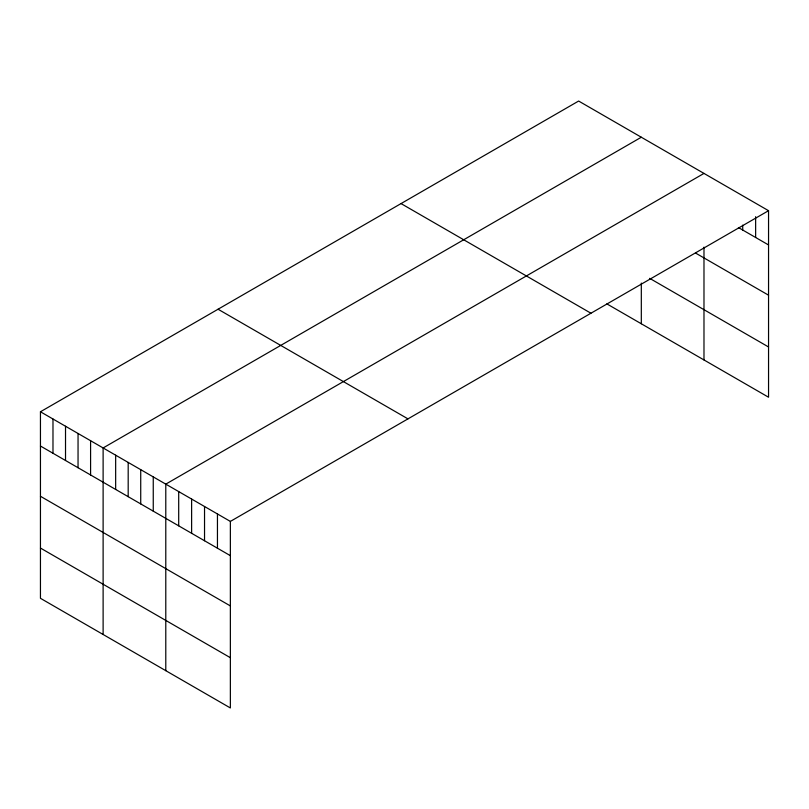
<?xml version="1.0" encoding="UTF-8"?>
<svg xmlns="http://www.w3.org/2000/svg" width="809" height="809" viewBox="0 0 809 809"><rect width="100%" height="100%" fill="white"/><g stroke="black" fill="none" stroke-linecap="round" stroke-linejoin="round"><path stroke-width="1.21" d="M40.45 411.771L230.363 521.411L230.363 707.956L40.45 598.306L40.45 411.771L578.637 101.044L768.55 210.694L768.55 397.229L606.841 303.871M641.315 137.227L103.117 447.953L103.117 634.489M703.982 173.409L165.784 484.136L165.784 670.671M230.363 521.411L768.55 210.694M738.415 227.541L768.55 244.945M695.629 253.096L768.55 295.194M649.667 278.336L768.55 346.97M401.042 203.585L590.944 313.225M218.056 309.23L407.958 418.87M40.45 446.022L230.363 555.662M40.45 496.281L230.363 605.921M40.45 548.057L230.363 657.697M755.636 216.691L755.636 237.492M742.723 225.135L742.723 230.029M703.982 247.149L703.982 359.954M641.315 283.089L641.315 323.772M217.449 513.958L217.449 548.209M204.535 506.505L204.535 540.756M191.622 499.042L191.622 533.303M178.698 491.589L178.698 525.84M153.255 476.895L153.255 511.146M140.726 469.665L140.726 503.916M128.186 462.424L128.186 496.675M115.657 455.184L115.657 489.445M90.588 440.713L90.588 474.964M78.048 433.482L78.048 467.733M65.519 426.242L65.519 460.493M52.979 419.011L52.979 453.262"/></g></svg>
